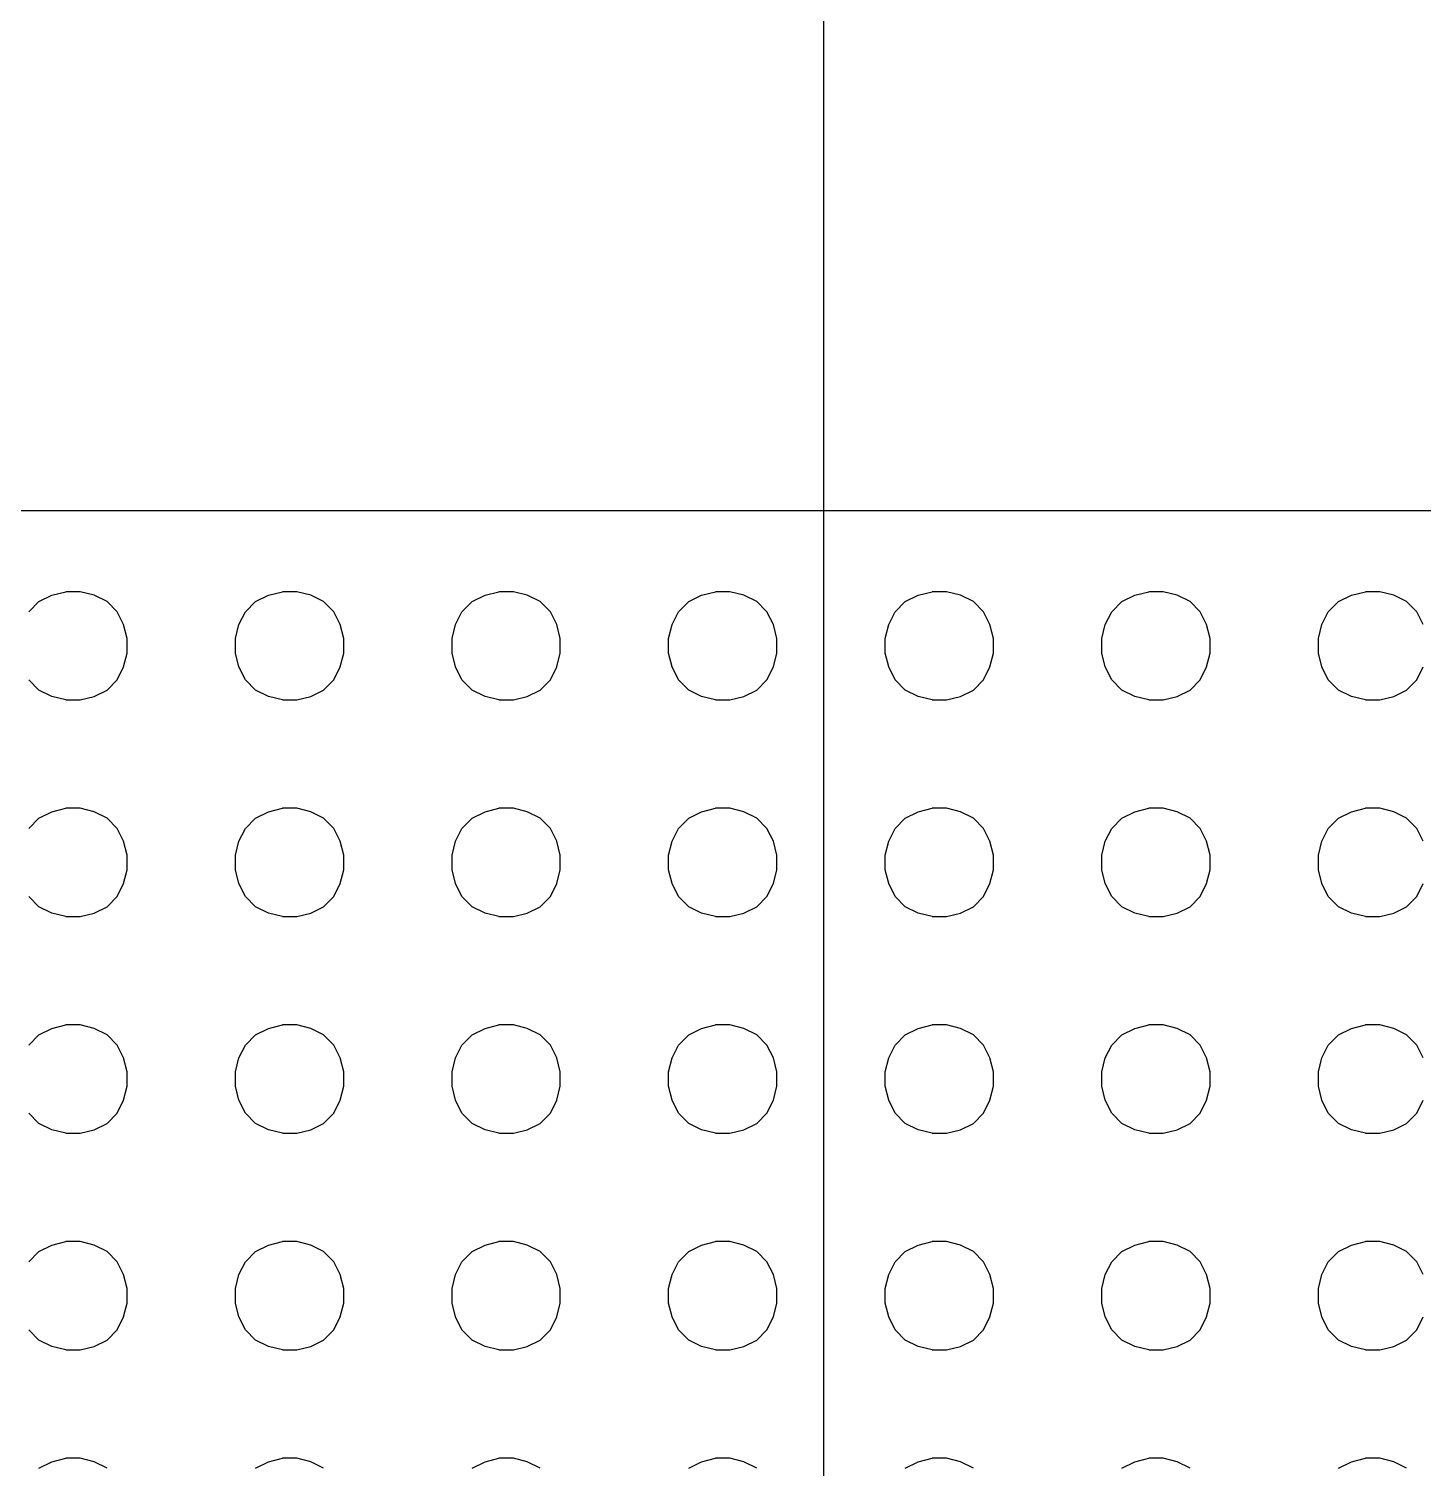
# Model space of a CAD drawing. Header units: inches. Extents: x -1316 to 22433, y -200 to 8737.
# Drawn here: x 249.147 to 251.077, y 790.878 to 792.869 of the extents above; entities that cross this region are included whole.
import ezdxf

# ---------------------------------------------------------------- set-up
doc = ezdxf.new("R2010")
doc.units = ezdxf.units.IN
doc.header["$LTSCALE"] = 10
doc.header["$MEASUREMENT"] = 0
doc.layers.get('0').update_dxf_attribs({"linetype": 'CONTINUOUS'})
for name, color, linetype in [('HATCH', 5, 'CONTINUOUS'), ('S-HDWR', 104, 'CONTINUOUS'), ('S-ROOF', 2, 'CONTINUOUS'), ('S-WALL', 6, 'CONTINUOUS'), ('WALL', 7, 'CONTINUOUS')]:
    doc.layers.add(name, color=color, linetype=linetype)

# ---------------------------------------------------------------- blocks, each defined once
blk = doc.blocks.new('*X345')
at = {"color": 0}
for p, q in [((312.6919, 25.4233), (312.7097, 25.4322)), ((312.7097, 25.4322), (312.729, 25.437)), ((312.7489, 25.437), (312.729, 25.437)), ((312.7683, 25.4322), (312.7489, 25.437)), ((312.7861, 25.4233), (312.7683, 25.4322)), ((312.9916, 25.4233), (313.0094, 25.4322)), ((313.0094, 25.4322), (313.0288, 25.437)), ((313.0487, 25.437), (313.0288, 25.437)), ((313.068, 25.4322), (313.0487, 25.437)), ((313.0858, 25.4233), (313.068, 25.4322)), ((313.2914, 25.4233), (313.3092, 25.4322)), ((313.3092, 25.4322), (313.3285, 25.437)), ((313.3484, 25.437), (313.3285, 25.437)), ((313.3677, 25.4322), (313.3484, 25.437)), ((313.3856, 25.4233), (313.3677, 25.4322)), ((313.5911, 25.4233), (313.6089, 25.4322)), ((313.6089, 25.4322), (313.6282, 25.437)), ((313.6482, 25.437), (313.6282, 25.437)), ((313.6675, 25.4322), (313.6482, 25.437)), ((313.6853, 25.4233), (313.6675, 25.4322)), ((313.8908, 25.4233), (313.9086, 25.4322)), ((313.9086, 25.4322), (313.928, 25.437)), ((313.9479, 25.437), (313.928, 25.437)), ((313.9672, 25.4322), (313.9479, 25.437)), ((313.985, 25.4233), (313.9672, 25.4322)), ((314.1906, 25.4233), (314.2084, 25.4322)), ((314.2084, 25.4322), (314.2277, 25.437)), ((314.2476, 25.437), (314.2277, 25.437)), ((314.267, 25.4322), (314.2476, 25.437)), ((314.2848, 25.4233), (314.267, 25.4322)), ((314.4903, 25.4233), (314.5081, 25.4322)), ((314.5081, 25.4322), (314.5275, 25.437)), ((314.5474, 25.437), (314.5275, 25.437)), ((314.5667, 25.4322), (314.5474, 25.437)), ((314.5845, 25.4233), (314.5667, 25.4322)), ((312.6778, 25.4092), (312.6919, 25.4233)), ((312.8002, 25.4092), (312.7861, 25.4233)), ((312.9775, 25.4092), (312.9916, 25.4233)), ((313.0999, 25.4092), (313.0858, 25.4233)), ((313.2773, 25.4092), (313.2914, 25.4233)), ((313.3997, 25.4092), (313.3856, 25.4233)), ((313.577, 25.4092), (313.5911, 25.4233)), ((313.6994, 25.4092), (313.6853, 25.4233)), ((313.8767, 25.4092), (313.8908, 25.4233)), ((313.9991, 25.4092), (313.985, 25.4233)), ((314.1765, 25.4092), (314.1906, 25.4233)), ((314.2989, 25.4092), (314.2848, 25.4233)), ((314.4762, 25.4092), (314.4903, 25.4233)), ((314.5986, 25.4092), (314.5845, 25.4233)), ((312.8091, 25.3914), (312.8002, 25.4092)), ((312.8139, 25.3721), (312.8091, 25.3914)), ((312.9638, 25.3721), (312.9686, 25.3914)), ((312.9686, 25.3914), (312.9775, 25.4092)), ((313.1088, 25.3914), (313.0999, 25.4092)), ((313.1137, 25.3721), (313.1088, 25.3914)), ((313.2635, 25.3721), (313.2684, 25.3914)), ((313.2684, 25.3914), (313.2773, 25.4092)), ((313.4086, 25.3914), (313.3997, 25.4092)), ((313.4134, 25.3721), (313.4086, 25.3914)), ((313.5633, 25.3721), (313.5681, 25.3914)), ((313.5681, 25.3914), (313.577, 25.4092)), ((313.7083, 25.3914), (313.6994, 25.4092)), ((313.7131, 25.3721), (313.7083, 25.3914)), ((313.863, 25.3721), (313.8678, 25.3914)), ((313.8678, 25.3914), (313.8767, 25.4092)), ((314.008, 25.3914), (313.9991, 25.4092)), ((314.0129, 25.3721), (314.008, 25.3914)), ((314.1627, 25.3721), (314.1676, 25.3914)), ((314.1676, 25.3914), (314.1765, 25.4092)), ((314.3078, 25.3914), (314.2989, 25.4092)), ((314.3126, 25.3721), (314.3078, 25.3914)), ((314.4625, 25.3721), (314.4673, 25.3914)), ((314.4673, 25.3914), (314.4762, 25.4092)), ((314.6075, 25.3914), (314.5986, 25.4092)), ((312.8139, 25.3521), (312.8139, 25.3721)), ((312.9638, 25.3521), (312.9638, 25.3721)), ((313.1137, 25.3521), (313.1137, 25.3721)), ((313.2635, 25.3521), (313.2635, 25.3721)), ((313.4134, 25.3521), (313.4134, 25.3721)), ((313.5633, 25.3521), (313.5633, 25.3721)), ((313.7131, 25.3521), (313.7131, 25.3721)), ((313.863, 25.3521), (313.863, 25.3721)), ((314.0129, 25.3521), (314.0129, 25.3721)), ((314.1627, 25.3521), (314.1627, 25.3721)), ((314.3126, 25.3521), (314.3126, 25.3721)), ((314.4625, 25.3521), (314.4625, 25.3721)), ((312.8091, 25.3328), (312.8139, 25.3521)), ((312.9686, 25.3328), (312.9638, 25.3521)), ((313.1088, 25.3328), (313.1137, 25.3521)), ((313.2684, 25.3328), (313.2635, 25.3521)), ((313.4086, 25.3328), (313.4134, 25.3521)), ((313.5681, 25.3328), (313.5633, 25.3521)), ((313.7083, 25.3328), (313.7131, 25.3521)), ((313.8678, 25.3328), (313.863, 25.3521)), ((314.008, 25.3328), (314.0129, 25.3521)), ((314.1676, 25.3328), (314.1627, 25.3521)), ((314.3078, 25.3328), (314.3126, 25.3521)), ((314.4673, 25.3328), (314.4625, 25.3521)), ((312.8002, 25.315), (312.8091, 25.3328)), ((312.9775, 25.315), (312.9686, 25.3328)), ((313.0999, 25.315), (313.1088, 25.3328)), ((313.2773, 25.315), (313.2684, 25.3328)), ((313.3997, 25.315), (313.4086, 25.3328)), ((313.577, 25.315), (313.5681, 25.3328)), ((313.6994, 25.315), (313.7083, 25.3328)), ((313.8767, 25.315), (313.8678, 25.3328)), ((313.9991, 25.315), (314.008, 25.3328)), ((314.1765, 25.315), (314.1676, 25.3328)), ((314.2989, 25.315), (314.3078, 25.3328)), ((314.4762, 25.315), (314.4673, 25.3328)), ((314.5986, 25.315), (314.6075, 25.3328)), ((312.6919, 25.3009), (312.6778, 25.315)), ((312.7861, 25.3009), (312.8002, 25.315)), ((312.9916, 25.3009), (312.9775, 25.315)), ((313.0858, 25.3009), (313.0999, 25.315)), ((313.2914, 25.3009), (313.2773, 25.315)), ((313.3856, 25.3009), (313.3997, 25.315)), ((313.5911, 25.3009), (313.577, 25.315)), ((313.6853, 25.3009), (313.6994, 25.315)), ((313.8908, 25.3009), (313.8767, 25.315)), ((313.985, 25.3009), (313.9991, 25.315)), ((314.1906, 25.3009), (314.1765, 25.315)), ((314.2848, 25.3009), (314.2989, 25.315)), ((314.4903, 25.3009), (314.4762, 25.315)), ((314.5845, 25.3009), (314.5986, 25.315)), ((312.7097, 25.292), (312.6919, 25.3009)), ((312.729, 25.2872), (312.7097, 25.292)), ((312.7489, 25.2872), (312.7683, 25.292)), ((312.7683, 25.292), (312.7861, 25.3009)), ((313.0094, 25.292), (312.9916, 25.3009)), ((313.0288, 25.2872), (313.0094, 25.292)), ((313.0487, 25.2872), (313.068, 25.292)), ((313.068, 25.292), (313.0858, 25.3009)), ((313.3092, 25.292), (313.2914, 25.3009)), ((313.3285, 25.2872), (313.3092, 25.292)), ((313.3484, 25.2872), (313.3677, 25.292)), ((313.3677, 25.292), (313.3856, 25.3009)), ((313.6089, 25.292), (313.5911, 25.3009)), ((313.6282, 25.2872), (313.6089, 25.292)), ((313.6482, 25.2872), (313.6675, 25.292)), ((313.6675, 25.292), (313.6853, 25.3009)), ((313.9086, 25.292), (313.8908, 25.3009)), ((313.928, 25.2872), (313.9086, 25.292)), ((313.9479, 25.2872), (313.9672, 25.292)), ((313.9672, 25.292), (313.985, 25.3009)), ((314.2084, 25.292), (314.1906, 25.3009)), ((314.2277, 25.2872), (314.2084, 25.292)), ((314.2476, 25.2872), (314.267, 25.292)), ((314.267, 25.292), (314.2848, 25.3009)), ((314.5081, 25.292), (314.4903, 25.3009)), ((314.5275, 25.2872), (314.5081, 25.292)), ((314.5474, 25.2872), (314.5667, 25.292)), ((314.5667, 25.292), (314.5845, 25.3009)), ((312.729, 25.2872), (312.7489, 25.2872)), ((313.0288, 25.2872), (313.0487, 25.2872)), ((313.3285, 25.2872), (313.3484, 25.2872)), ((313.6282, 25.2872), (313.6482, 25.2872)), ((313.928, 25.2872), (313.9479, 25.2872)), ((314.2277, 25.2872), (314.2476, 25.2872)), ((314.5275, 25.2872), (314.5474, 25.2872)), ((312.6919, 25.1236), (312.7097, 25.1325)), ((312.7097, 25.1325), (312.729, 25.1373)), ((312.7489, 25.1373), (312.729, 25.1373)), ((312.7683, 25.1325), (312.7489, 25.1373)), ((312.7861, 25.1236), (312.7683, 25.1325)), ((312.9916, 25.1236), (313.0094, 25.1325)), ((313.0094, 25.1325), (313.0288, 25.1373)), ((313.0487, 25.1373), (313.0288, 25.1373)), ((313.068, 25.1325), (313.0487, 25.1373)), ((313.0858, 25.1236), (313.068, 25.1325)), ((313.2914, 25.1236), (313.3092, 25.1325)), ((313.3092, 25.1325), (313.3285, 25.1373)), ((313.3484, 25.1373), (313.3285, 25.1373)), ((313.3677, 25.1325), (313.3484, 25.1373)), ((313.3856, 25.1236), (313.3677, 25.1325)), ((313.5911, 25.1236), (313.6089, 25.1325)), ((313.6089, 25.1325), (313.6282, 25.1373)), ((313.6482, 25.1373), (313.6282, 25.1373)), ((313.6675, 25.1325), (313.6482, 25.1373)), ((313.6853, 25.1236), (313.6675, 25.1325)), ((313.8908, 25.1236), (313.9086, 25.1325)), ((313.9086, 25.1325), (313.928, 25.1373)), ((313.9479, 25.1373), (313.928, 25.1373)), ((313.9672, 25.1325), (313.9479, 25.1373)), ((313.985, 25.1236), (313.9672, 25.1325)), ((314.1906, 25.1236), (314.2084, 25.1325)), ((314.2084, 25.1325), (314.2277, 25.1373)), ((314.2476, 25.1373), (314.2277, 25.1373)), ((314.267, 25.1325), (314.2476, 25.1373)), ((314.2848, 25.1236), (314.267, 25.1325)), ((314.4903, 25.1236), (314.5081, 25.1325)), ((314.5081, 25.1325), (314.5275, 25.1373)), ((314.5474, 25.1373), (314.5275, 25.1373)), ((314.5667, 25.1325), (314.5474, 25.1373)), ((314.5845, 25.1236), (314.5667, 25.1325)), ((312.6778, 25.1095), (312.6919, 25.1236)), ((312.8002, 25.1095), (312.7861, 25.1236)), ((312.9775, 25.1095), (312.9916, 25.1236)), ((313.0999, 25.1095), (313.0858, 25.1236)), ((313.2773, 25.1095), (313.2914, 25.1236)), ((313.3997, 25.1095), (313.3856, 25.1236)), ((313.577, 25.1095), (313.5911, 25.1236)), ((313.6994, 25.1095), (313.6853, 25.1236)), ((313.8767, 25.1095), (313.8908, 25.1236)), ((313.9991, 25.1095), (313.985, 25.1236)), ((314.1765, 25.1095), (314.1906, 25.1236)), ((314.2989, 25.1095), (314.2848, 25.1236)), ((314.4762, 25.1095), (314.4903, 25.1236)), ((314.5986, 25.1095), (314.5845, 25.1236)), ((312.8091, 25.0917), (312.8002, 25.1095)), ((312.8139, 25.0723), (312.8091, 25.0917)), ((312.9638, 25.0723), (312.9686, 25.0917)), ((312.9686, 25.0917), (312.9775, 25.1095)), ((313.1088, 25.0917), (313.0999, 25.1095)), ((313.1137, 25.0723), (313.1088, 25.0917)), ((313.2635, 25.0723), (313.2684, 25.0917)), ((313.2684, 25.0917), (313.2773, 25.1095)), ((313.4086, 25.0917), (313.3997, 25.1095)), ((313.4134, 25.0723), (313.4086, 25.0917)), ((313.5633, 25.0723), (313.5681, 25.0917)), ((313.5681, 25.0917), (313.577, 25.1095)), ((313.7083, 25.0917), (313.6994, 25.1095)), ((313.7131, 25.0723), (313.7083, 25.0917)), ((313.863, 25.0723), (313.8678, 25.0917)), ((313.8678, 25.0917), (313.8767, 25.1095)), ((314.008, 25.0917), (313.9991, 25.1095)), ((314.0129, 25.0723), (314.008, 25.0917)), ((314.1627, 25.0723), (314.1676, 25.0917)), ((314.1676, 25.0917), (314.1765, 25.1095)), ((314.3078, 25.0917), (314.2989, 25.1095)), ((314.3126, 25.0723), (314.3078, 25.0917)), ((314.4625, 25.0723), (314.4673, 25.0917)), ((314.4673, 25.0917), (314.4762, 25.1095)), ((314.6075, 25.0917), (314.5986, 25.1095)), ((312.8139, 25.0524), (312.8139, 25.0723)), ((312.9638, 25.0524), (312.9638, 25.0723)), ((313.1137, 25.0524), (313.1137, 25.0723)), ((313.2635, 25.0524), (313.2635, 25.0723)), ((313.4134, 25.0524), (313.4134, 25.0723)), ((313.5633, 25.0524), (313.5633, 25.0723)), ((313.7131, 25.0524), (313.7131, 25.0723)), ((313.863, 25.0524), (313.863, 25.0723)), ((314.0129, 25.0524), (314.0129, 25.0723)), ((314.1627, 25.0524), (314.1627, 25.0723)), ((314.3126, 25.0524), (314.3126, 25.0723)), ((314.4625, 25.0524), (314.4625, 25.0723)), ((312.8091, 25.0331), (312.8139, 25.0524)), ((312.9686, 25.0331), (312.9638, 25.0524)), ((313.1088, 25.0331), (313.1137, 25.0524)), ((313.2684, 25.0331), (313.2635, 25.0524)), ((313.4086, 25.0331), (313.4134, 25.0524)), ((313.5681, 25.0331), (313.5633, 25.0524)), ((313.7083, 25.0331), (313.7131, 25.0524)), ((313.8678, 25.0331), (313.863, 25.0524)), ((314.008, 25.0331), (314.0129, 25.0524)), ((314.1676, 25.0331), (314.1627, 25.0524)), ((314.3078, 25.0331), (314.3126, 25.0524)), ((314.4673, 25.0331), (314.4625, 25.0524)), ((312.8002, 25.0153), (312.8091, 25.0331)), ((312.9775, 25.0153), (312.9686, 25.0331)), ((313.0999, 25.0153), (313.1088, 25.0331)), ((313.2773, 25.0153), (313.2684, 25.0331)), ((313.3997, 25.0153), (313.4086, 25.0331)), ((313.577, 25.0153), (313.5681, 25.0331)), ((313.6994, 25.0153), (313.7083, 25.0331)), ((313.8767, 25.0153), (313.8678, 25.0331)), ((313.9991, 25.0153), (314.008, 25.0331)), ((314.1765, 25.0153), (314.1676, 25.0331)), ((314.2989, 25.0153), (314.3078, 25.0331)), ((314.4762, 25.0153), (314.4673, 25.0331)), ((314.5986, 25.0153), (314.6075, 25.0331)), ((312.6919, 25.0012), (312.6778, 25.0153)), ((312.7861, 25.0012), (312.8002, 25.0153)), ((312.9916, 25.0012), (312.9775, 25.0153)), ((313.0858, 25.0012), (313.0999, 25.0153)), ((313.2914, 25.0012), (313.2773, 25.0153)), ((313.3856, 25.0012), (313.3997, 25.0153)), ((313.5911, 25.0012), (313.577, 25.0153)), ((313.6853, 25.0012), (313.6994, 25.0153)), ((313.8908, 25.0012), (313.8767, 25.0153)), ((313.985, 25.0012), (313.9991, 25.0153)), ((314.1906, 25.0012), (314.1765, 25.0153)), ((314.2848, 25.0012), (314.2989, 25.0153)), ((314.4903, 25.0012), (314.4762, 25.0153)), ((314.5845, 25.0012), (314.5986, 25.0153)), ((312.7097, 24.9923), (312.6919, 25.0012)), ((312.729, 24.9874), (312.7097, 24.9923)), ((312.7489, 24.9874), (312.7683, 24.9923)), ((312.7683, 24.9923), (312.7861, 25.0012)), ((313.0094, 24.9923), (312.9916, 25.0012)), ((313.0288, 24.9874), (313.0094, 24.9923)), ((313.0487, 24.9874), (313.068, 24.9923)), ((313.068, 24.9923), (313.0858, 25.0012)), ((313.3092, 24.9923), (313.2914, 25.0012)), ((313.3285, 24.9874), (313.3092, 24.9923)), ((313.3484, 24.9874), (313.3677, 24.9923)), ((313.3677, 24.9923), (313.3856, 25.0012)), ((313.6089, 24.9923), (313.5911, 25.0012)), ((313.6282, 24.9874), (313.6089, 24.9923)), ((313.6482, 24.9874), (313.6675, 24.9923)), ((313.6675, 24.9923), (313.6853, 25.0012)), ((313.9086, 24.9923), (313.8908, 25.0012)), ((313.928, 24.9874), (313.9086, 24.9923)), ((313.9479, 24.9874), (313.9672, 24.9923)), ((313.9672, 24.9923), (313.985, 25.0012)), ((314.2084, 24.9923), (314.1906, 25.0012)), ((314.2277, 24.9874), (314.2084, 24.9923)), ((314.2476, 24.9874), (314.267, 24.9923)), ((314.267, 24.9923), (314.2848, 25.0012)), ((314.5081, 24.9923), (314.4903, 25.0012)), ((314.5275, 24.9874), (314.5081, 24.9923)), ((314.5474, 24.9874), (314.5667, 24.9923)), ((314.5667, 24.9923), (314.5845, 25.0012)), ((312.729, 24.9874), (312.7489, 24.9874)), ((313.0288, 24.9874), (313.0487, 24.9874)), ((313.3285, 24.9874), (313.3484, 24.9874)), ((313.6282, 24.9874), (313.6482, 24.9874)), ((313.928, 24.9874), (313.9479, 24.9874)), ((314.2277, 24.9874), (314.2476, 24.9874)), ((314.5275, 24.9874), (314.5474, 24.9874)), ((312.6919, 24.8238), (312.7097, 24.8327)), ((312.7097, 24.8327), (312.729, 24.8376)), ((312.7489, 24.8376), (312.729, 24.8376)), ((312.7683, 24.8327), (312.7489, 24.8376)), ((312.7861, 24.8238), (312.7683, 24.8327)), ((312.9916, 24.8238), (313.0094, 24.8327)), ((313.0094, 24.8327), (313.0288, 24.8376)), ((313.0487, 24.8376), (313.0288, 24.8376)), ((313.068, 24.8327), (313.0487, 24.8376)), ((313.0858, 24.8238), (313.068, 24.8327)), ((313.2914, 24.8238), (313.3092, 24.8327)), ((313.3092, 24.8327), (313.3285, 24.8376)), ((313.3484, 24.8376), (313.3285, 24.8376)), ((313.3677, 24.8327), (313.3484, 24.8376)), ((313.3856, 24.8238), (313.3677, 24.8327)), ((313.5911, 24.8238), (313.6089, 24.8327)), ((313.6089, 24.8327), (313.6282, 24.8376)), ((313.6482, 24.8376), (313.6282, 24.8376)), ((313.6675, 24.8327), (313.6482, 24.8376)), ((313.6853, 24.8238), (313.6675, 24.8327)), ((313.8908, 24.8238), (313.9086, 24.8327)), ((313.9086, 24.8327), (313.928, 24.8376)), ((313.9479, 24.8376), (313.928, 24.8376)), ((313.9672, 24.8327), (313.9479, 24.8376)), ((313.985, 24.8238), (313.9672, 24.8327)), ((314.1906, 24.8238), (314.2084, 24.8327)), ((314.2084, 24.8327), (314.2277, 24.8376)), ((314.2476, 24.8376), (314.2277, 24.8376)), ((314.267, 24.8327), (314.2476, 24.8376)), ((314.2848, 24.8238), (314.267, 24.8327)), ((314.4903, 24.8238), (314.5081, 24.8327)), ((314.5081, 24.8327), (314.5275, 24.8376)), ((314.5474, 24.8376), (314.5275, 24.8376)), ((314.5667, 24.8327), (314.5474, 24.8376)), ((314.5845, 24.8238), (314.5667, 24.8327)), ((312.6778, 24.8097), (312.6919, 24.8238)), ((312.8002, 24.8097), (312.7861, 24.8238)), ((312.9775, 24.8097), (312.9916, 24.8238)), ((313.0999, 24.8097), (313.0858, 24.8238)), ((313.2773, 24.8097), (313.2914, 24.8238)), ((313.3997, 24.8097), (313.3856, 24.8238)), ((313.577, 24.8097), (313.5911, 24.8238)), ((313.6994, 24.8097), (313.6853, 24.8238)), ((313.8767, 24.8097), (313.8908, 24.8238)), ((313.9991, 24.8097), (313.985, 24.8238)), ((314.1765, 24.8097), (314.1906, 24.8238)), ((314.2989, 24.8097), (314.2848, 24.8238)), ((314.4762, 24.8097), (314.4903, 24.8238)), ((314.5986, 24.8097), (314.5845, 24.8238)), ((312.8091, 24.7919), (312.8002, 24.8097)), ((312.9686, 24.7919), (312.9775, 24.8097)), ((313.1088, 24.7919), (313.0999, 24.8097)), ((313.2684, 24.7919), (313.2773, 24.8097)), ((313.4086, 24.7919), (313.3997, 24.8097)), ((313.5681, 24.7919), (313.577, 24.8097)), ((313.7083, 24.7919), (313.6994, 24.8097)), ((313.8678, 24.7919), (313.8767, 24.8097)), ((314.008, 24.7919), (313.9991, 24.8097)), ((314.1676, 24.7919), (314.1765, 24.8097)), ((314.3078, 24.7919), (314.2989, 24.8097)), ((314.4673, 24.7919), (314.4762, 24.8097)), ((314.6075, 24.7919), (314.5986, 24.8097)), ((312.8139, 24.7726), (312.8091, 24.7919)), ((312.9638, 24.7726), (312.9686, 24.7919)), ((313.1137, 24.7726), (313.1088, 24.7919)), ((313.2635, 24.7726), (313.2684, 24.7919)), ((313.4134, 24.7726), (313.4086, 24.7919)), ((313.5633, 24.7726), (313.5681, 24.7919)), ((313.7131, 24.7726), (313.7083, 24.7919)), ((313.863, 24.7726), (313.8678, 24.7919)), ((314.0129, 24.7726), (314.008, 24.7919)), ((314.1627, 24.7726), (314.1676, 24.7919)), ((314.3126, 24.7726), (314.3078, 24.7919)), ((314.4625, 24.7726), (314.4673, 24.7919)), ((312.8139, 24.7527), (312.8139, 24.7726)), ((312.9638, 24.7527), (312.9638, 24.7726)), ((313.1137, 24.7527), (313.1137, 24.7726)), ((313.2635, 24.7527), (313.2635, 24.7726)), ((313.4134, 24.7527), (313.4134, 24.7726)), ((313.5633, 24.7527), (313.5633, 24.7726)), ((313.7131, 24.7527), (313.7131, 24.7726)), ((313.863, 24.7527), (313.863, 24.7726)), ((314.0129, 24.7527), (314.0129, 24.7726)), ((314.1627, 24.7527), (314.1627, 24.7726)), ((314.3126, 24.7527), (314.3126, 24.7726)), ((314.4625, 24.7527), (314.4625, 24.7726)), ((312.8002, 24.7155), (312.8091, 24.7333)), ((312.8091, 24.7333), (312.8139, 24.7527)), ((312.9686, 24.7333), (312.9638, 24.7527)), ((312.9775, 24.7155), (312.9686, 24.7333)), ((313.0999, 24.7155), (313.1088, 24.7333)), ((313.1088, 24.7333), (313.1137, 24.7527)), ((313.2684, 24.7333), (313.2635, 24.7527)), ((313.2773, 24.7155), (313.2684, 24.7333)), ((313.3997, 24.7155), (313.4086, 24.7333)), ((313.4086, 24.7333), (313.4134, 24.7527)), ((313.5681, 24.7333), (313.5633, 24.7527)), ((313.577, 24.7155), (313.5681, 24.7333)), ((313.6994, 24.7155), (313.7083, 24.7333)), ((313.7083, 24.7333), (313.7131, 24.7527)), ((313.8678, 24.7333), (313.863, 24.7527)), ((313.8767, 24.7155), (313.8678, 24.7333)), ((313.9991, 24.7155), (314.008, 24.7333)), ((314.008, 24.7333), (314.0129, 24.7527)), ((314.1676, 24.7333), (314.1627, 24.7527)), ((314.1765, 24.7155), (314.1676, 24.7333)), ((314.2989, 24.7155), (314.3078, 24.7333)), ((314.3078, 24.7333), (314.3126, 24.7527)), ((314.4673, 24.7333), (314.4625, 24.7527)), ((314.4762, 24.7155), (314.4673, 24.7333)), ((314.5986, 24.7155), (314.6075, 24.7333)), ((312.6919, 24.7014), (312.6778, 24.7155)), ((312.7861, 24.7014), (312.8002, 24.7155)), ((312.9916, 24.7014), (312.9775, 24.7155)), ((313.0858, 24.7014), (313.0999, 24.7155)), ((313.2914, 24.7014), (313.2773, 24.7155)), ((313.3856, 24.7014), (313.3997, 24.7155)), ((313.5911, 24.7014), (313.577, 24.7155)), ((313.6853, 24.7014), (313.6994, 24.7155)), ((313.8908, 24.7014), (313.8767, 24.7155)), ((313.985, 24.7014), (313.9991, 24.7155)), ((314.1906, 24.7014), (314.1765, 24.7155)), ((314.2848, 24.7014), (314.2989, 24.7155)), ((314.4903, 24.7014), (314.4762, 24.7155)), ((314.5845, 24.7014), (314.5986, 24.7155)), ((312.7097, 24.6925), (312.6919, 24.7014)), ((312.7683, 24.6925), (312.7861, 24.7014)), ((313.0094, 24.6925), (312.9916, 24.7014)), ((313.068, 24.6925), (313.0858, 24.7014)), ((313.3092, 24.6925), (313.2914, 24.7014)), ((313.3677, 24.6925), (313.3856, 24.7014)), ((313.6089, 24.6925), (313.5911, 24.7014)), ((313.6675, 24.6925), (313.6853, 24.7014)), ((313.9086, 24.6925), (313.8908, 24.7014)), ((313.9672, 24.6925), (313.985, 24.7014)), ((314.2084, 24.6925), (314.1906, 24.7014)), ((314.267, 24.6925), (314.2848, 24.7014)), ((314.5081, 24.6925), (314.4903, 24.7014)), ((314.5667, 24.6925), (314.5845, 24.7014)), ((312.729, 24.6877), (312.7097, 24.6925)), ((312.729, 24.6877), (312.7489, 24.6877)), ((312.7489, 24.6877), (312.7683, 24.6925)), ((313.0288, 24.6877), (313.0094, 24.6925)), ((313.0288, 24.6877), (313.0487, 24.6877)), ((313.0487, 24.6877), (313.068, 24.6925)), ((313.3285, 24.6877), (313.3092, 24.6925)), ((313.3285, 24.6877), (313.3484, 24.6877)), ((313.3484, 24.6877), (313.3677, 24.6925)), ((313.6282, 24.6877), (313.6089, 24.6925)), ((313.6282, 24.6877), (313.6482, 24.6877)), ((313.6482, 24.6877), (313.6675, 24.6925)), ((313.928, 24.6877), (313.9086, 24.6925)), ((313.928, 24.6877), (313.9479, 24.6877)), ((313.9479, 24.6877), (313.9672, 24.6925)), ((314.2277, 24.6877), (314.2084, 24.6925)), ((314.2277, 24.6877), (314.2476, 24.6877)), ((314.2476, 24.6877), (314.267, 24.6925)), ((314.5275, 24.6877), (314.5081, 24.6925)), ((314.5275, 24.6877), (314.5474, 24.6877)), ((314.5474, 24.6877), (314.5667, 24.6925)), ((312.7097, 24.533), (312.729, 24.5378)), ((312.7489, 24.5378), (312.729, 24.5378)), ((312.7683, 24.533), (312.7489, 24.5378)), ((313.0094, 24.533), (313.0288, 24.5378)), ((313.0487, 24.5378), (313.0288, 24.5378)), ((313.068, 24.533), (313.0487, 24.5378)), ((313.3092, 24.533), (313.3285, 24.5378)), ((313.3484, 24.5378), (313.3285, 24.5378)), ((313.3677, 24.533), (313.3484, 24.5378)), ((313.6089, 24.533), (313.6282, 24.5378)), ((313.6482, 24.5378), (313.6282, 24.5378)), ((313.6675, 24.533), (313.6482, 24.5378)), ((313.9086, 24.533), (313.928, 24.5378)), ((313.9479, 24.5378), (313.928, 24.5378)), ((313.9672, 24.533), (313.9479, 24.5378)), ((314.2084, 24.533), (314.2277, 24.5378)), ((314.2476, 24.5378), (314.2277, 24.5378)), ((314.267, 24.533), (314.2476, 24.5378)), ((314.5081, 24.533), (314.5275, 24.5378)), ((314.5474, 24.5378), (314.5275, 24.5378)), ((314.5667, 24.533), (314.5474, 24.5378)), ((312.6778, 24.51), (312.6919, 24.5241)), ((312.6919, 24.5241), (312.7097, 24.533)), ((312.7861, 24.5241), (312.7683, 24.533)), ((312.8002, 24.51), (312.7861, 24.5241)), ((312.9775, 24.51), (312.9916, 24.5241)), ((312.9916, 24.5241), (313.0094, 24.533)), ((313.0858, 24.5241), (313.068, 24.533)), ((313.0999, 24.51), (313.0858, 24.5241)), ((313.2773, 24.51), (313.2914, 24.5241)), ((313.2914, 24.5241), (313.3092, 24.533)), ((313.3856, 24.5241), (313.3677, 24.533)), ((313.3997, 24.51), (313.3856, 24.5241)), ((313.577, 24.51), (313.5911, 24.5241)), ((313.5911, 24.5241), (313.6089, 24.533)), ((313.6853, 24.5241), (313.6675, 24.533)), ((313.6994, 24.51), (313.6853, 24.5241)), ((313.8767, 24.51), (313.8908, 24.5241)), ((313.8908, 24.5241), (313.9086, 24.533)), ((313.985, 24.5241), (313.9672, 24.533)), ((313.9991, 24.51), (313.985, 24.5241)), ((314.1765, 24.51), (314.1906, 24.5241)), ((314.1906, 24.5241), (314.2084, 24.533)), ((314.2848, 24.5241), (314.267, 24.533)), ((314.2989, 24.51), (314.2848, 24.5241)), ((314.4762, 24.51), (314.4903, 24.5241)), ((314.4903, 24.5241), (314.5081, 24.533)), ((314.5845, 24.5241), (314.5667, 24.533)), ((314.5986, 24.51), (314.5845, 24.5241)), ((312.8091, 24.4922), (312.8002, 24.51)), ((312.9686, 24.4922), (312.9775, 24.51)), ((313.1088, 24.4922), (313.0999, 24.51)), ((313.2684, 24.4922), (313.2773, 24.51)), ((313.4086, 24.4922), (313.3997, 24.51)), ((313.5681, 24.4922), (313.577, 24.51)), ((313.7083, 24.4922), (313.6994, 24.51)), ((313.8678, 24.4922), (313.8767, 24.51)), ((314.008, 24.4922), (313.9991, 24.51)), ((314.1676, 24.4922), (314.1765, 24.51)), ((314.3078, 24.4922), (314.2989, 24.51)), ((314.4673, 24.4922), (314.4762, 24.51)), ((314.6075, 24.4922), (314.5986, 24.51)), ((312.8139, 24.4729), (312.8091, 24.4922)), ((312.9638, 24.4729), (312.9686, 24.4922)), ((313.1137, 24.4729), (313.1088, 24.4922)), ((313.2635, 24.4729), (313.2684, 24.4922)), ((313.4134, 24.4729), (313.4086, 24.4922)), ((313.5633, 24.4729), (313.5681, 24.4922)), ((313.7131, 24.4729), (313.7083, 24.4922)), ((313.863, 24.4729), (313.8678, 24.4922)), ((314.0129, 24.4729), (314.008, 24.4922)), ((314.1627, 24.4729), (314.1676, 24.4922)), ((314.3126, 24.4729), (314.3078, 24.4922)), ((314.4625, 24.4729), (314.4673, 24.4922)), ((312.8139, 24.4529), (312.8139, 24.4729)), ((312.9638, 24.4529), (312.9638, 24.4729)), ((313.1137, 24.4529), (313.1137, 24.4729)), ((313.2635, 24.4529), (313.2635, 24.4729)), ((313.4134, 24.4529), (313.4134, 24.4729)), ((313.5633, 24.4529), (313.5633, 24.4729)), ((313.7131, 24.4529), (313.7131, 24.4729)), ((313.863, 24.4529), (313.863, 24.4729)), ((314.0129, 24.4529), (314.0129, 24.4729)), ((314.1627, 24.4529), (314.1627, 24.4729)), ((314.3126, 24.4529), (314.3126, 24.4729)), ((314.4625, 24.4529), (314.4625, 24.4729)), ((312.8091, 24.4336), (312.8139, 24.4529)), ((312.9686, 24.4336), (312.9638, 24.4529)), ((313.1088, 24.4336), (313.1137, 24.4529)), ((313.2684, 24.4336), (313.2635, 24.4529)), ((313.4086, 24.4336), (313.4134, 24.4529)), ((313.5681, 24.4336), (313.5633, 24.4529)), ((313.7083, 24.4336), (313.7131, 24.4529)), ((313.8678, 24.4336), (313.863, 24.4529)), ((314.008, 24.4336), (314.0129, 24.4529)), ((314.1676, 24.4336), (314.1627, 24.4529)), ((314.3078, 24.4336), (314.3126, 24.4529)), ((314.4673, 24.4336), (314.4625, 24.4529)), ((312.6919, 24.4017), (312.6778, 24.4158)), ((312.7861, 24.4017), (312.8002, 24.4158)), ((312.8002, 24.4158), (312.8091, 24.4336)), ((312.9775, 24.4158), (312.9686, 24.4336)), ((312.9916, 24.4017), (312.9775, 24.4158)), ((313.0858, 24.4017), (313.0999, 24.4158)), ((313.0999, 24.4158), (313.1088, 24.4336)), ((313.2773, 24.4158), (313.2684, 24.4336)), ((313.2914, 24.4017), (313.2773, 24.4158)), ((313.3856, 24.4017), (313.3997, 24.4158)), ((313.3997, 24.4158), (313.4086, 24.4336)), ((313.577, 24.4158), (313.5681, 24.4336)), ((313.5911, 24.4017), (313.577, 24.4158)), ((313.6853, 24.4017), (313.6994, 24.4158)), ((313.6994, 24.4158), (313.7083, 24.4336)), ((313.8767, 24.4158), (313.8678, 24.4336)), ((313.8908, 24.4017), (313.8767, 24.4158)), ((313.985, 24.4017), (313.9991, 24.4158)), ((313.9991, 24.4158), (314.008, 24.4336)), ((314.1765, 24.4158), (314.1676, 24.4336)), ((314.1906, 24.4017), (314.1765, 24.4158)), ((314.2848, 24.4017), (314.2989, 24.4158)), ((314.2989, 24.4158), (314.3078, 24.4336)), ((314.4762, 24.4158), (314.4673, 24.4336)), ((314.4903, 24.4017), (314.4762, 24.4158)), ((314.5845, 24.4017), (314.5986, 24.4158)), ((314.5986, 24.4158), (314.6075, 24.4336)), ((312.7097, 24.3928), (312.6919, 24.4017)), ((312.7683, 24.3928), (312.7861, 24.4017)), ((313.0094, 24.3928), (312.9916, 24.4017)), ((313.068, 24.3928), (313.0858, 24.4017)), ((313.3092, 24.3928), (313.2914, 24.4017)), ((313.3677, 24.3928), (313.3856, 24.4017)), ((313.6089, 24.3928), (313.5911, 24.4017)), ((313.6675, 24.3928), (313.6853, 24.4017)), ((313.9086, 24.3928), (313.8908, 24.4017)), ((313.9672, 24.3928), (313.985, 24.4017)), ((314.2084, 24.3928), (314.1906, 24.4017)), ((314.267, 24.3928), (314.2848, 24.4017)), ((314.5081, 24.3928), (314.4903, 24.4017)), ((314.5667, 24.3928), (314.5845, 24.4017)), ((312.729, 24.388), (312.7097, 24.3928)), ((312.729, 24.388), (312.7489, 24.388)), ((312.7489, 24.388), (312.7683, 24.3928)), ((313.0288, 24.388), (313.0094, 24.3928)), ((313.0288, 24.388), (313.0487, 24.388)), ((313.0487, 24.388), (313.068, 24.3928)), ((313.3285, 24.388), (313.3092, 24.3928)), ((313.3285, 24.388), (313.3484, 24.388)), ((313.3484, 24.388), (313.3677, 24.3928)), ((313.6282, 24.388), (313.6089, 24.3928)), ((313.6282, 24.388), (313.6482, 24.388)), ((313.6482, 24.388), (313.6675, 24.3928)), ((313.928, 24.388), (313.9086, 24.3928)), ((313.928, 24.388), (313.9479, 24.388)), ((313.9479, 24.388), (313.9672, 24.3928)), ((314.2277, 24.388), (314.2084, 24.3928)), ((314.2277, 24.388), (314.2476, 24.388)), ((314.2476, 24.388), (314.267, 24.3928)), ((314.5275, 24.388), (314.5081, 24.3928)), ((314.5275, 24.388), (314.5474, 24.388)), ((314.5474, 24.388), (314.5667, 24.3928)), ((312.7097, 24.2333), (312.729, 24.2381)), ((312.7489, 24.2381), (312.729, 24.2381)), ((312.7683, 24.2333), (312.7489, 24.2381)), ((313.0094, 24.2333), (313.0288, 24.2381)), ((313.0487, 24.2381), (313.0288, 24.2381)), ((313.068, 24.2333), (313.0487, 24.2381)), ((313.3092, 24.2333), (313.3285, 24.2381)), ((313.3484, 24.2381), (313.3285, 24.2381)), ((313.3677, 24.2333), (313.3484, 24.2381)), ((313.6089, 24.2333), (313.6282, 24.2381)), ((313.6482, 24.2381), (313.6282, 24.2381)), ((313.6675, 24.2333), (313.6482, 24.2381)), ((313.9086, 24.2333), (313.928, 24.2381)), ((313.9479, 24.2381), (313.928, 24.2381)), ((313.9672, 24.2333), (313.9479, 24.2381)), ((314.2084, 24.2333), (314.2277, 24.2381)), ((314.2476, 24.2381), (314.2277, 24.2381)), ((314.267, 24.2333), (314.2476, 24.2381)), ((314.5081, 24.2333), (314.5275, 24.2381)), ((314.5474, 24.2381), (314.5275, 24.2381)), ((314.5667, 24.2333), (314.5474, 24.2381)), ((312.6919, 24.2243), (312.7097, 24.2333)), ((312.7861, 24.2243), (312.7683, 24.2333)), ((312.9916, 24.2243), (313.0094, 24.2333)), ((313.0858, 24.2243), (313.068, 24.2333)), ((313.2914, 24.2243), (313.3092, 24.2333)), ((313.3856, 24.2243), (313.3677, 24.2333)), ((313.5911, 24.2243), (313.6089, 24.2333)), ((313.6853, 24.2243), (313.6675, 24.2333)), ((313.8908, 24.2243), (313.9086, 24.2333)), ((313.985, 24.2243), (313.9672, 24.2333)), ((314.1906, 24.2243), (314.2084, 24.2333)), ((314.2848, 24.2243), (314.267, 24.2333)), ((314.4903, 24.2243), (314.5081, 24.2333)), ((314.5845, 24.2243), (314.5667, 24.2333))]:
    blk.add_line(p, q, dxfattribs=at)
blk = doc.blocks.new('3X6NP')
at = {"layer": 'WALL'}
blk.add_line((6, 3), (0, 3), dxfattribs=at)
at = {"layer": 'HATCH'}
blk.add_blockref('*X345', (-310.8154, -22.5489), dxfattribs=at)
blk = doc.blocks.new('*U663')
at = {"layer": 'S-WALL'}
blk.add_line((-30.60942, 110.78519), (-30.60942, 17.28519), dxfattribs=at)
at = {"layer": 'S-HDWR'}
blk.add_blockref('3X6NP', (-33.57153, 28.55253), dxfattribs=at)

msp = doc.modelspace()

# ---------------------------------------------------------------- block references
at = {"layer": 'S-ROOF'}
msp.add_blockref('*U663', (280.85632, 760.64967), dxfattribs=at)

doc.saveas('drawing.dxf')
